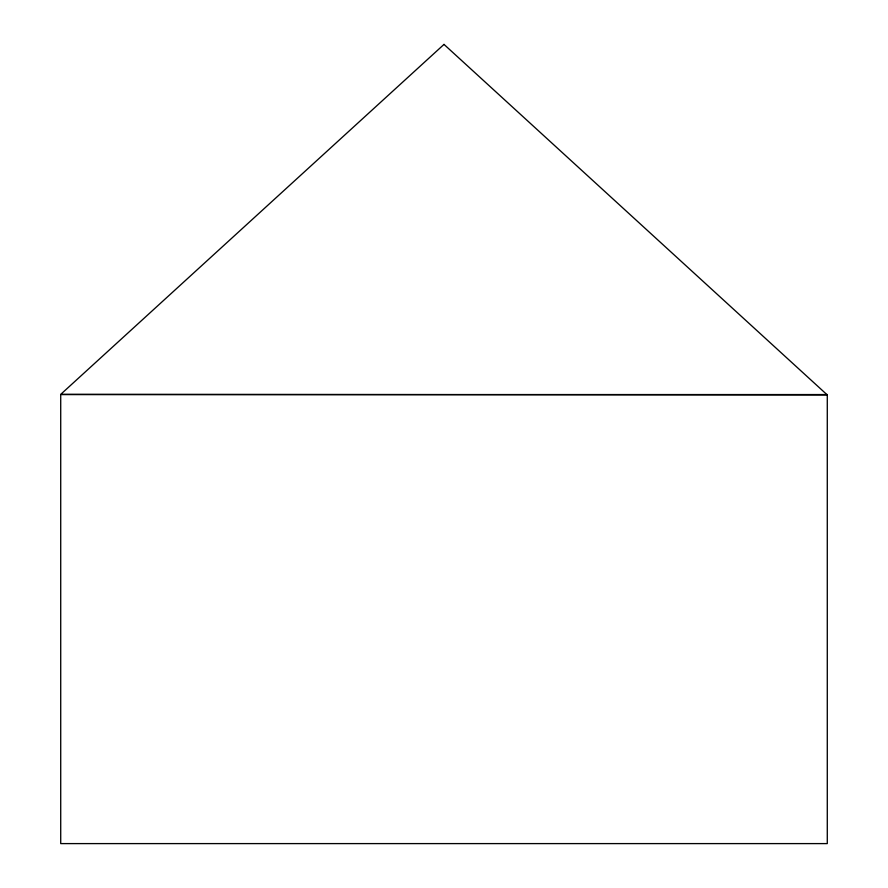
<?xml version="1.0" encoding="UTF-8"?>
<svg xmlns="http://www.w3.org/2000/svg" width="888" height="888" viewBox="0 0 888 888"><rect width="100%" height="100%" fill="white"/><g stroke="black" fill="none" stroke-linecap="round" stroke-linejoin="round"><path stroke-width="1.33" d="M444 44.4L60.717 394.361L827.283 394.938L444 44.4M827.283 394.561L60.717 394.561L60.717 843.6L827.283 843.6L827.283 394.561"/></g></svg>
